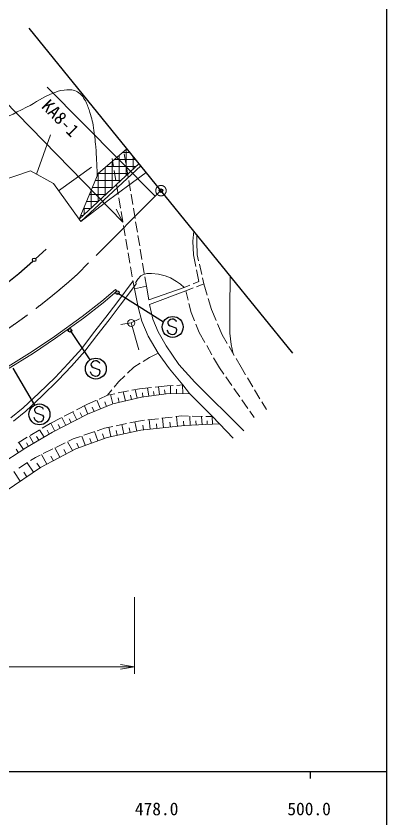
# Model space of a CAD drawing. Units: millimetres, scale not verified. Extents: x 40000 to 680000, y 20000 to 380000.
# Drawn here: x 525856 to 579000, y 198357 to 313286 of the extents above; entities that cross this region are included whole.
import ezdxf
from ezdxf.enums import TextEntityAlignment as Align

# ---------------------------------------------------------------- set-up
doc = ezdxf.new("R2010")
doc.units = ezdxf.units.MM
doc.header["$LTSCALE"] = 1000
doc.header["$PDMODE"] = 32
doc.header["$PDSIZE"] = 500
doc.linetypes.add('CHAIN', pattern=[18.5, 12, -1.5, 3.5, -1.5])
for name, color, linetype, lineweight in [('M-BMK', 2, 'CHAIN', 13), ('M-BMK-OTRS', 5, 'Continuous', 25), ('M-STR-HTXT', 7, 'Continuous', 13), ('M-STR-STRC', 7, 'Continuous', 25), ('M-TTL-BAND', 7, 'Continuous', 25), ('M-WORK', 1, 'Continuous', 13)]:
    doc.layers.add(name, color=color, linetype=linetype, lineweight=lineweight)
doc.layers.add('M-OTRS', color=6, linetype='Continuous')
doc.styles.add('ＭＳ ゴシック', font='')
doc.styles.get('ＭＳ ゴシック').set_extended_font_data('MS Gothic')

# ---------------------------------------------------------------- blocks, each defined once
blk = doc.blocks.new('open_arrow')
at = {"color": 0, "linetype": 'Continuous', "lineweight": -2}
blk.add_lwpolyline([(7.5, 1.25), (0, 0), (7.5, -1.25)], dxfattribs=at)

msp = doc.modelspace()

# ---------------------------------------------------------------- hatches: boundary and pattern name
at = {"layer": 'M-WORK'}
h = msp.add_hatch(dxfattribs=at)
h.set_pattern_fill('USER', color=256, style=0, pattern_type=2)
h.set_pattern_definition([(0, (537613, 290718), (-0, 1000), []), (90, (537613, 290718), (-1000, -0), [])])
h.paths.add_polyline_path([(537613, 290718), (541751, 294272), (543485, 292131), (534890, 284185)])

# ---------------------------------------------------------------- linework, layer by layer
at = {"layer": 'M-BMK'}
for p, q in [((545790, 287453), (534654, 276284)), ((546621, 288259), (545790, 287453))]:
    msp.add_line(p, q, dxfattribs=at)
msp.add_circle((546621, 288259), 750, dxfattribs=at)
msp.add_arc((468001, 350832), 100000, 296.77442, 311.79994, dxfattribs=at)
at = {"layer": 'M-BMK-OTRS'}
for p, q in [((546621, 288259), (527738, 311571)), ((565504, 264948), (546621, 288259))]:
    msp.add_line(p, q, dxfattribs=at)
at = {"layer": 'M-OTRS'}
msp.add_point((546621, 288259), dxfattribs=at)
at = {"layer": 'M-STR-HTXT'}
for p, q in [((545790, 287453), (530314, 303090)), ((541167, 283768), (540199, 285619)), ((542805, 230000), (542805, 219000)), ((64958, 220000), (542805, 220000))]:
    msp.add_line(p, q, dxfattribs=at)
msp.add_lwpolyline([(541167, 283768), (524175, 301172), (501675, 301172)], dxfattribs=at)
at = {"layer": 'M-STR-STRC'}
for p, q in [((528635, 278507), (530179, 279874)), ((526237, 276384), (528261, 278176)), ((524834, 275262), (526237, 276384)), ((540395, 273632), (546984, 269450)), ((547610, 269454), (547586, 269283)), ((547586, 269283), (547715, 269010)), ((547803, 269662), (547610, 269454)), ((547715, 269010), (547942, 268900)), ((547999, 269802), (547803, 269662)), ((548248, 269852), (547999, 269802)), ((548422, 269828), (548248, 269852)), ((548638, 269719), (548422, 269828)), ((548803, 269608), (548638, 269719)), ((548855, 269440), (548803, 269608)), ((533595, 268240), (536441, 263994)), ((547591, 268121), (547532, 268286)), ((547718, 267855), (547591, 268121)), ((547873, 267745), (547718, 267855)), ((547942, 268900), (548740, 268618)), ((548711, 267795), (548524, 267651)), ((548817, 268018), (548711, 267795)), ((548740, 268618), (548861, 268360)), ((548861, 268360), (548817, 268018)), ((548092, 267632), (547873, 267745)), ((548272, 267607), (548092, 267632)), ((548524, 267651), (548272, 267607)), ((536598, 263483), (536574, 263312)), ((536574, 263312), (536703, 263039)), ((536791, 263691), (536598, 263483)), ((536987, 263831), (536791, 263691)), ((537236, 263881), (536987, 263831)), ((537410, 263857), (537236, 263881)), ((537626, 263748), (537410, 263857)), ((537791, 263637), (537626, 263748)), ((537843, 263469), (537791, 263637)), ((525409, 262813), (528492, 257513)), ((536579, 262150), (536520, 262315)), ((536706, 261884), (536579, 262150)), ((536703, 263039), (536930, 262929)), ((536930, 262929), (537728, 262647)), ((537805, 262047), (537699, 261824)), ((537728, 262647), (537849, 262389)), ((537849, 262389), (537805, 262047)), ((536861, 261774), (536706, 261884)), ((537080, 261661), (536861, 261774)), ((537260, 261636), (537080, 261661)), ((537512, 261680), (537260, 261636)), ((537699, 261824), (537512, 261680)), ((528523, 256925), (528499, 256754)), ((528499, 256754), (528628, 256481)), ((528715, 257133), (528523, 256925)), ((528628, 256481), (528854, 256371)), ((528912, 257272), (528715, 257133)), ((528854, 256371), (529653, 256089)), ((529161, 257323), (528912, 257272)), ((529334, 257299), (529161, 257323)), ((529551, 257190), (529334, 257299)), ((529716, 257078), (529551, 257190)), ((529767, 256911), (529716, 257078)), ((528504, 255592), (528445, 255757)), ((528630, 255326), (528504, 255592)), ((528785, 255216), (528630, 255326)), ((529004, 255103), (528785, 255216)), ((529623, 255266), (529436, 255121)), ((529729, 255489), (529623, 255266)), ((529653, 256089), (529774, 255831)), ((529774, 255831), (529729, 255489)), ((529185, 255078), (529004, 255103)), ((529436, 255121), (529185, 255078))]:
    msp.add_line(p, q, dxfattribs=at)
for centre, radius in [((528448, 278341), 250), ((540395, 273632), 250), ((548297, 268725), 1500), ((533595, 268240), 250), ((537285, 262754), 1500), ((529210, 256196), 1500)]:
    msp.add_circle(centre, radius, dxfattribs=at)
at = {"layer": 'M-TTL-BAND'}
for p, q in [((579000, 20000), (579000, 370000)), ((40000, 205000), (579000, 205000)), ((568000, 205000), (568000, 204000))]:
    msp.add_line(p, q, dxfattribs=at)
at = {"layer": 'M-WORK'}
for p, q in [((528772, 290637), (530809, 296239)), ((537613, 290718), (541751, 294272)), ((541365, 293531), (541590, 292183)), ((534890, 284185), (543485, 292131)), ((539817, 291656), (539610, 292864)), ((518021, 287735), (527940, 291103)), ((527940, 291103), (531203, 289275)), ((531957, 288235), (536667, 291646)), ((535126, 283859), (543758, 291794)), ((540154, 289685), (539901, 291163)), ((541673, 291689), (541920, 290210)), ((541828, 288913), (544498, 290880)), ((534890, 284185), (537613, 290718)), ((542003, 289717), (542251, 288237)), ((531203, 289275), (534890, 284185)), ((539120, 286890), (541828, 288913)), ((540492, 287714), (540239, 289192)), ((542333, 287744), (542581, 286265)), ((535126, 283859), (539120, 286890)), ((540829, 285742), (540576, 287221)), ((541167, 283771), (540914, 285249)), ((542663, 285772), (542911, 284292)), ((534890, 284185), (535126, 283859)), ((541504, 281800), (541251, 283278)), ((542993, 283799), (543241, 282320)), ((543323, 281826), (543571, 280347)), ((551192, 280998), (551310, 282470)), ((551736, 280932), (551759, 281916)), ((541842, 279828), (541589, 281307)), ((551290, 279073), (551192, 280998)), ((551823, 279083), (551736, 280932)), ((542179, 277857), (541926, 279335)), ((543653, 279854), (543901, 278374)), ((551612, 277409), (551290, 279073)), ((552019, 278204), (551823, 279083)), ((542517, 275886), (542263, 277364)), ((543983, 277881), (544231, 276402)), ((552454, 276252), (552128, 277716)), ((543297, 275552), (543741, 276035)), ((543741, 276035), (544141, 276248)), ((544141, 276248), (544605, 276364)), ((544313, 275909), (544539, 274560)), ((544605, 276364), (545250, 276370)), ((545250, 276370), (546279, 276293)), ((546279, 276293), (547207, 276032)), ((547207, 276032), (547990, 275785)), ((552030, 275255), (551707, 276918)), ((556505, 271372), (556554, 275997)), ((542614, 275314), (540313, 272201)), ((543097, 274958), (540793, 271842)), ((542808, 274185), (542601, 275393)), ((542981, 275036), (543297, 275552)), ((547990, 275785), (548860, 275263)), ((548860, 275263), (549440, 274872)), ((549440, 274872), (549951, 274389)), ((549951, 274389), (550760, 274726)), ((551221, 274918), (552030, 275255)), ((551698, 274486), (552758, 274885)), ((552758, 274885), (552562, 275764)), ((552758, 274885), (553228, 273294)), ((538141, 272420), (540119, 274093)), ((538330, 272187), (540312, 273864)), ((540119, 274093), (540312, 273864)), ((542808, 274185), (544539, 274560)), ((543350, 271564), (542808, 274185)), ((544539, 274560), (544867, 272615)), ((544867, 272615), (549951, 274389)), ((550169, 273911), (544992, 271931)), ((550169, 273911), (551230, 274310)), ((550500, 272589), (550169, 273911)), ((535335, 270223), (538141, 272420)), ((553369, 272814), (553839, 271223)), ((535515, 269983), (538330, 272187)), ((540313, 272201), (538739, 270113)), ((540793, 271842), (539214, 269746)), ((543872, 269574), (543350, 271564)), ((544992, 271931), (545471, 269835)), ((550952, 270782), (550621, 272104)), ((556505, 267826), (556505, 271372)), ((531354, 267374), (535335, 270223)), ((538739, 270113), (536977, 267894)), ((551422, 269595), (550952, 270782)), ((553839, 271223), (554523, 269641)), ((531526, 267128), (535515, 269983)), ((539214, 269746), (537450, 267525)), ((540889, 269101), (542357, 269307)), ((542357, 269307), (543528, 269869)), ((542357, 269307), (543426, 265446)), ((544786, 267420), (543872, 269574)), ((545471, 269835), (546221, 268040)), ((552077, 267944), (551607, 269131)), ((554721, 269182), (555405, 267601)), ((536977, 267894), (535259, 265654)), ((546221, 268040), (547363, 266017)), ((552921, 266481), (552077, 267944)), ((556679, 266216), (556505, 267826)), ((528179, 265198), (531354, 267374)), ((528342, 264947), (531526, 267128)), ((537450, 267525), (535722, 265271)), ((546201, 264960), (544786, 267420)), ((555405, 267601), (556125, 266358)), ((535259, 265654), (533345, 263500)), ((547363, 266017), (549190, 263342)), ((553920, 264749), (553171, 266048)), ((556375, 265925), (557127, 264627)), ((556972, 264895), (556679, 266216)), ((524350, 262827), (528179, 265198)), ((524505, 262570), (528342, 264947)), ((535722, 265271), (533787, 263095)), ((544064, 263788), (544962, 264351)), ((544962, 264351), (546201, 264960)), ((547853, 262722), (546201, 264960)), ((533345, 263500), (531452, 261499)), ((542743, 262959), (543640, 263522)), ((549190, 263342), (551474, 260797)), ((555014, 262854), (554170, 264316)), ((557377, 264194), (558097, 262952)), ((533787, 263095), (531879, 261077)), ((541826, 262087), (542743, 262959)), ((549758, 260414), (547853, 262722)), ((555628, 261972), (555014, 262854)), ((558097, 262952), (558755, 261849)), ((531452, 261499), (529125, 259237)), ((531879, 261077), (529538, 258802)), ((540546, 260871), (541463, 261743)), ((556771, 260331), (555914, 261562)), ((559011, 261420), (559780, 260132)), ((539904, 260100), (540546, 260871)), ((542467, 259658), (543542, 259876)), ((543233, 258532), (542942, 259754)), ((543542, 259876), (545276, 260047)), ((544868, 258815), (544707, 259991)), ((545773, 260096), (547507, 260267)), ((546430, 259030), (546277, 260146)), ((547507, 260267), (548383, 260324)), ((548009, 259165), (547998, 260299)), ((548869, 259174), (548864, 259788)), ((548882, 260357), (549758, 260414)), ((549730, 259182), (549718, 260411)), ((550730, 259192), (549758, 260414)), ((551474, 260797), (558489, 253847)), ((557914, 258690), (557057, 259921)), ((529125, 259237), (526862, 257127)), ((529538, 258802), (527258, 256676)), ((537742, 258397), (538942, 258946)), ((538942, 258946), (539584, 259716)), ((538942, 258946), (540017, 259163)), ((539728, 257697), (539408, 259040)), ((539702, 257691), (543813, 258670)), ((540507, 259262), (541977, 259559)), ((541522, 258124), (541216, 259406)), ((542377, 258328), (542232, 258939)), ((543813, 258670), (547369, 259159)), ((544045, 258702), (543965, 259290)), ((545649, 258923), (545573, 259480)), ((547217, 259138), (547139, 259700)), ((547369, 259159), (550730, 259192)), ((554019, 255870), (550730, 259192)), ((560036, 259702), (560805, 258414)), ((534539, 256843), (536087, 257641)), ((536087, 257641), (537287, 258189)), ((536113, 256223), (539702, 257691)), ((537938, 256969), (537415, 258248)), ((538832, 257335), (538571, 257974)), ((540625, 257911), (540472, 258551)), ((559057, 257049), (558200, 258280)), ((561061, 257985), (561719, 256883)), ((526862, 257127), (525122, 255691)), ((527258, 256676), (525486, 255213)), ((532761, 255927), (534094, 256614)), ((534552, 255422), (533972, 256551)), ((535349, 255831), (535057, 256401)), ((536148, 256237), (535663, 257422)), ((537043, 256603), (536781, 257242)), ((559957, 255757), (559343, 256639)), ((530768, 254900), (532316, 255698)), ((531088, 253645), (536113, 256223)), ((532971, 254611), (532393, 255737)), ((533761, 255016), (533472, 255581)), ((542178, 254989), (543378, 255243)), ((543378, 255243), (544263, 255347)), ((544760, 255406), (546250, 255581)), ((545063, 254061), (544918, 255424)), ((546746, 255639), (548236, 255815)), ((547003, 254267), (546856, 255652)), ((548732, 255873), (549618, 255977)), ((548975, 254475), (548826, 255884)), ((549618, 255977), (550569, 255954)), ((549898, 254573), (549828, 255233)), ((550825, 254625), (550757, 255949)), ((551069, 255942), (552568, 255905)), ((551663, 254668), (551633, 255267)), ((552502, 254710), (552441, 255908)), ((553068, 255893), (554019, 255870)), ((553261, 254749), (553233, 255291)), ((554020, 254787), (553965, 255871)), ((556988, 252803), (554019, 255870)), ((529598, 254198), (530768, 254900)), ((531394, 253802), (530818, 254925)), ((532182, 254207), (531894, 254770)), ((537475, 253851), (538532, 254215)), ((538532, 254215), (539732, 254470)), ((539415, 253003), (539130, 254342)), ((540221, 254574), (541689, 254885)), ((541289, 253401), (541005, 254740)), ((542227, 253600), (542085, 254269)), ((543164, 253798), (542880, 255138)), ((543745, 253922), (549985, 254582)), ((544108, 253960), (544036, 254642)), ((546033, 254164), (545959, 254857)), ((547989, 254371), (547914, 255075)), ((549985, 254582), (555018, 254838)), ((526168, 252140), (527454, 252911)), ((527270, 251394), (531088, 253645)), ((528379, 252048), (527761, 253096)), ((527883, 253169), (529169, 253940)), ((529121, 252485), (528808, 253014)), ((529862, 252922), (529237, 253981)), ((530623, 253371), (530303, 253915)), ((534054, 252674), (535111, 253038)), ((534421, 251279), (538900, 252894)), ((535762, 251762), (535281, 253096)), ((535584, 253200), (537003, 253689)), ((537592, 252422), (537121, 253729)), ((538493, 252747), (538261, 253391)), ((538900, 252894), (543745, 253922)), ((540352, 253202), (540210, 253871)), ((526923, 251164), (526247, 252187)), ((527646, 251615), (527337, 252139)), ((531563, 251462), (532912, 252118)), ((533928, 251014), (533249, 252282)), ((533361, 252337), (534054, 252674)), ((534829, 251426), (534588, 252093)), ((536677, 252092), (536441, 252746)), ((522866, 248555), (527270, 251394)), ((526208, 250691), (525869, 251202)), ((529356, 248563), (534421, 251279)), ((529764, 250587), (531113, 251243)), ((532154, 250063), (531437, 251400)), ((533041, 250539), (532701, 251172)), ((527933, 249578), (528622, 250031)), ((528622, 250031), (529315, 250368)), ((530282, 249059), (529525, 250470)), ((531218, 249561), (530859, 250230)), ((524437, 245259), (529356, 248563)), ((526261, 248480), (527515, 249303)), ((528367, 247898), (527451, 249262)), ((529298, 248523), (528851, 249188)), ((526458, 246617), (525530, 247999)), ((527413, 247257), (526955, 247939))]:
    msp.add_line(p, q, dxfattribs=at)
msp.add_circle((542357, 269307), 500, dxfattribs=at)
msp.add_open_spline([(509192, 271887), (509967, 272709), (510196, 272964), (510772, 273711), (511452, 274593), (511868, 275083), (512338, 276093), (512779, 277039), (512935, 277617), (513154, 278638), (513387, 279726), (513389, 280363), (513415, 281476), (513454, 283159), (513301, 284101), (513252, 285783), (513214, 287083), (513089, 287815), (513186, 289111), (513261, 290102), (513193, 290708), (513578, 291624), (513956, 292521), (514350, 292969), (515079, 293614), (516061, 294483), (516776, 294762), (517917, 295409), (519628, 296378), (520635, 296833), (522387, 297725), (524318, 298707), (525421, 299215), (527347, 300205), (528838, 300971), (529571, 301618), (531132, 302228), (531737, 302464), (532082, 302644), (532731, 302685), (533316, 302721), (533669, 302786), (534231, 302619), (534592, 302512), (534783, 302386), (535065, 302137), (535359, 301878), (535482, 301681), (535674, 301340), (535989, 300780), (536129, 300442), (536327, 299832), (536644, 298853), (536797, 298291), (536961, 297276), (537134, 296212), (537168, 295608), (537266, 294535), (537412, 292937), (537419, 292401), (537494, 290434)], degree=3, knots=[0, 0, 0, 0, 1, 1, 1, 2, 2, 2, 3, 3, 3, 4, 4, 4, 5, 5, 5, 6, 6, 6, 7, 7, 7, 8, 8, 8, 9, 9, 9, 10, 10, 10, 11, 11, 11, 12, 12, 12, 13, 13, 13, 14, 14, 14, 15, 15, 15, 16, 16, 16, 17, 17, 17, 18, 18, 18, 19, 19, 19, 20, 20, 20, 20], dxfattribs=at)

# ---------------------------------------------------------------- block references
at = {"layer": 'M-STR-HTXT', "xscale": 267, "yscale": 267, "rotation": 180}
msp.add_blockref('open_arrow', (542805, 220000), dxfattribs=at)

# ---------------------------------------------------------------- texts
at = {"layer": 'M-STR-HTXT', "style": 'ＭＳ ゴシック'}
msp.add_text('KA8-1', height=1833, rotation=314.704, dxfattribs=at).set_placement((532219, 298667), align=Align.MIDDLE_CENTER)
at = {"layer": 'M-TTL-BAND', "style": 'ＭＳ ゴシック'}
for s, p in [('478.0', (546000, 198195)), ('500.0', (567844, 198195))]:
    msp.add_text(s, height=1833, dxfattribs=at).set_placement(p, align=Align.BOTTOM_CENTER)

doc.saveas('drawing.dxf')
